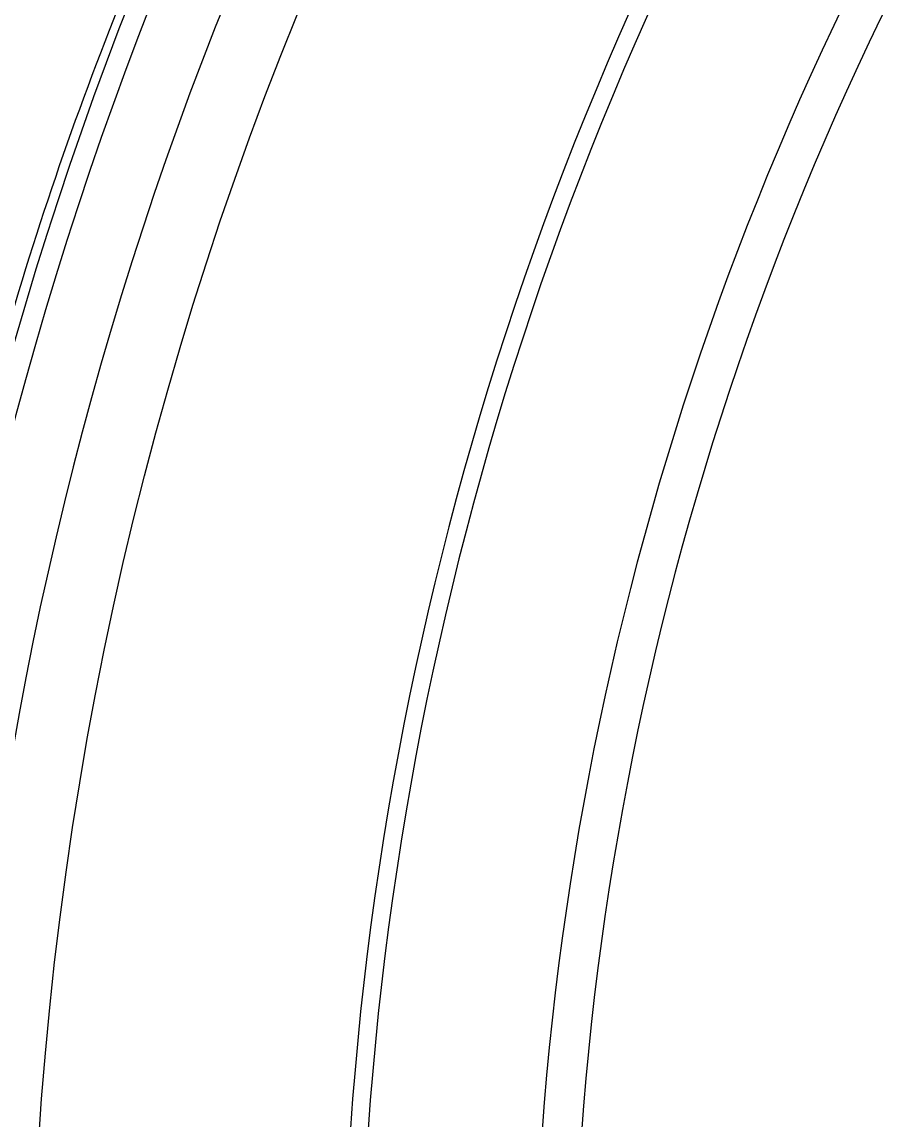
# Model space of a CAD drawing. Header units: millimetres. Extents: x 2451 to 4400, y 944 to 2322.
# Drawn here: x 2935.14 to 2957.82, y 2043.08 to 2071.95 of the extents above; entities that cross this region are included whole.
import ezdxf

# ---------------------------------------------------------------- set-up
doc = ezdxf.new("R2010")
doc.units = ezdxf.units.MM

msp = doc.modelspace()

# ---------------------------------------------------------------- linework, layer by layer
at = {"color": 7, "linetype": 'Continuous', "lineweight": 25}
msp.add_circle((3030.04, 2036.361), 94.663, dxfattribs=at)
for centre, radius, start, end in [((3030.019, 2036.324), 98.896, 99.98751, 170.15867), ((3030.037, 2036.356), 98.356, 99.97048, 170.17569), ((3030.04, 2036.361), 96.559, 99.97048, 170.17569), ((3030.301, 2036.836), 86.736, 352.83814, 187.30792), ((3030.302, 2036.839), 86.27, 352.83813, 187.30793), ((3030.31, 2036.853), 81.714, 352.48125, 187.66482), ((3030.311, 2036.854), 80.681, 352.48124, 187.66483)]:
    msp.add_arc(centre, radius, start, end, dxfattribs=at)
msp.add_open_spline([(2932.27, 2053.205), (2932.954, 2056.505), (2934.321, 2063.105), (2937.637, 2072.677), (2941.844, 2081.874), (2946.967, 2090.609), (2953.015, 2098.704), (2957.736, 2104.223), (2960.623, 2106.789), (2960.992, 2107.117)], degree=3, knots=[0, 0, 0, 0, 0.1626891, 0.3253783, 0.4880674, 0.6507566, 0.8134457, 0.9761349, 1, 1, 1, 1], dxfattribs=at)

doc.saveas('drawing.dxf')
